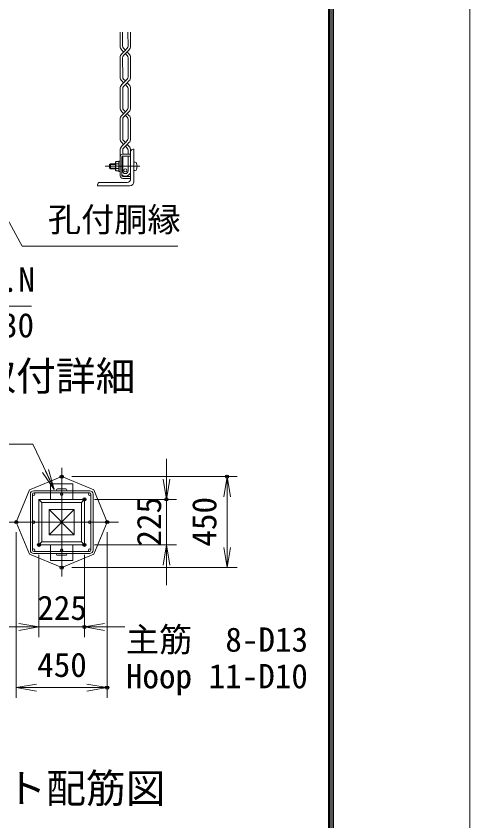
# Model space of a CAD drawing. Units: millimetres at full size. Extents: x -10500 to 10500, y -7425 to 7425.
# Drawn here: x 8255 to 10500, y -4162 to -184 of the extents above; entities that cross this region are included whole.
import ezdxf
from ezdxf.enums import TextEntityAlignment as Align

# ---------------------------------------------------------------- set-up
doc = ezdxf.new("R2010")
doc.units = ezdxf.units.MM
doc.header["$LTSCALE"] = 30
doc.header["$PDMODE"] = 32
doc.header["$PDSIZE"] = 15
doc.linetypes.add('USER1', pattern=[50.8, 31.75, -6.35, 6.35, -6.35])
for name, color, linetype, lineweight in [('0-0_D-STR3', 3, 'Continuous', 13), ('0-1_D-BMK', 2, 'USER1', 13), ('0-2_D-STR1', 1, 'Continuous', 18), ('0-3_D-STR-DIM', 7, 'Continuous', 13), ('0-4_D-STR2', 7, 'Continuous', 13), ('0-5_D-STR-TXT', 7, 'Continuous', 13), ('0-6_D-TTL-TXT', 7, 'Continuous', 13), ('0-7_D-STR4', 7, 'Continuous', 18), ('0-8_0', 7, 'Continuous', 18), ('0-C_D-TTL', 7, 'Continuous', 18)]:
    doc.layers.add(name, color=color, linetype=linetype, lineweight=lineweight)
doc.layers.add('0-9_Defpoints', color=253, linetype='Continuous')
doc.styles.add('ＭＳ ゴシック', font='')
doc.styles.get('ＭＳ ゴシック').set_extended_font_data('MS Gothic')

# ---------------------------------------------------------------- blocks, each defined once
blk = doc.blocks.new('_Open')
at = {"layer": '0-8_0'}
blk.add_line((-30, 5), (0, 0), dxfattribs=at)
blk.add_lwpolyline([(-30, -5), (0, 0), (-30, 0)], dxfattribs=at)

msp = doc.modelspace()

# ---------------------------------------------------------------- linework, layer by layer
at = {"layer": '0-0_D-STR3'}
for p, q in [((8821.82, -865.93), (8783.02, -865.93)), ((8821.82, -875.13), (8783.02, -875.13)), ((8821.82, -865.93), (8821.82, -875.13)), ((8721.82, -913.93), (8717.82, -917.93)), ((8721.82, -937.93), (8721.82, -913.93)), ((8747.42, -913.93), (8721.82, -913.93)), ((8747.42, -906.33), (8749.44, -902.83)), ((8747.42, -945.53), (8747.42, -906.33)), ((8763.42, -902.83), (8749.44, -902.83)), ((8763.42, -914.38), (8749.44, -914.38)), ((8763.42, -900.93), (8763.42, -950.93)), ((8769.82, -900.93), (8763.42, -900.93)), ((8763.42, -949.02), (8763.42, -902.83)), ((8769.82, -879.13), (8769.82, -972.73)), ((8779.02, -879.13), (8779.02, -972.73)), ((8837.82, -904.93), (8837.82, -946.93)), ((8843.93, -904.93), (8837.82, -904.93)), ((8717.82, -933.93), (8717.82, -917.93)), ((8721.82, -937.93), (8717.82, -933.93)), ((8747.42, -916.33), (8719.42, -916.33)), ((8747.42, -935.53), (8719.42, -935.53)), ((8747.42, -937.93), (8721.82, -937.93)), ((8747.42, -945.53), (8749.44, -949.02)), ((8763.42, -937.48), (8749.44, -937.48)), ((8763.42, -949.02), (8749.44, -949.02)), ((8769.82, -950.93), (8763.42, -950.93)), ((8843.93, -946.93), (8837.82, -946.93)), ((8821.82, -976.73), (8783.02, -976.73)), ((8821.82, -985.93), (8783.02, -985.93)), ((8821.82, -976.73), (8821.82, -985.93)), ((8535.73, -2495.44), (8425.73, -2495.44)), ((8425.73, -2572.44), (8425.73, -2495.44)), ((8535.73, -2572.44), (8535.73, -2495.44)), ((8342.23, -2529.94), (8619.23, -2529.94)), ((8342.23, -2539.94), (8619.23, -2539.94)), ((8501.23, -2520.94), (8460.23, -2520.94)), ((8501.23, -2529.94), (8460.23, -2529.94)), ((8325.73, -2546.44), (8325.73, -2823.44)), ((8335.73, -2546.44), (8335.73, -2823.44)), ((8625.73, -2546.44), (8625.73, -2823.44)), ((8635.73, -2546.44), (8635.73, -2823.44)), ((8425.73, -2797.44), (8425.73, -2874.44)), ((8535.73, -2797.44), (8535.73, -2874.44)), ((8342.23, -2829.94), (8619.23, -2829.94)), ((8342.23, -2839.94), (8619.23, -2839.94)), ((8501.23, -2839.94), (8460.23, -2839.94)), ((8501.23, -2848.94), (8460.23, -2848.94)), ((8535.73, -2874.44), (8425.73, -2874.44))]:
    msp.add_line(p, q, dxfattribs=at)
for centre, radius in [((8795.71, -945.93), 8), ((8342.23, -2546.44), 6.5), ((8480.73, -2546.44), 6.5), ((8619.23, -2546.44), 6.5), ((8342.23, -2684.94), 6.5), ((8619.23, -2684.94), 6.5), ((8342.23, -2823.44), 6.5), ((8480.73, -2823.44), 6.5), ((8619.23, -2823.44), 6.5)]:
    msp.add_circle(centre, radius, dxfattribs=at)
for centre, radius, start, end in [((8783.02, -879.13), 13.2, 90, 180), ((8783.02, -879.13), 4, 90, 180), ((8757.88, -908.61), 10.22, 145.61585, 214.38415), ((8785.87, -925.93), 38.21, 162.4121, 197.5879), ((8843.93, -912.53), 7.6, 16.07286, 90), ((8797.42, -925.93), 56, 343.92714, 16.07286), ((8757.88, -943.25), 10.22, 145.61586, 214.38415), ((8843.93, -939.33), 7.6, 270, 343.92714), ((8783.02, -972.73), 13.2, 180, 270), ((8783.02, -972.73), 4, 180, 270), ((8342.23, -2546.44), 16.5, 90, 180), ((8460.23, -2525.44), 4.5, 90, 270), ((8501.23, -2525.44), 4.5, 270, 90), ((8619.23, -2546.44), 16.5, 0, 90), ((8342.23, -2823.44), 16.5, 180, 270), ((8619.23, -2823.44), 16.5, 270, 0), ((8460.23, -2844.44), 4.5, 90, 270), ((8501.23, -2844.44), 4.5, 270, 90)]:
    msp.add_arc(centre, radius, start, end, dxfattribs=at)
at = {"layer": '0-1_D-BMK'}
for p, q in [((8867.91, -925.93), (8695.34, -925.93)), ((8480.73, -2415.8), (8480.73, -2954.08)), ((8199.33, -2684.94), (8762.14, -2684.94))]:
    msp.add_line(p, q, dxfattribs=at)
at = {"layer": '0-2_D-STR1'}
for p, q in [((8821.82, -987.93), (8821.82, -853.93)), ((8833.82, -841.93), (8837.82, -841.93)), ((8837.82, -1001.93), (8837.82, -841.93)), ((8657.82, -1021.93), (8657.82, -1017.93)), ((8657.82, -1021.93), (8817.82, -1021.93)), ((8669.82, -1005.93), (8803.82, -1005.93)), ((8543.23, -2622.44), (8418.23, -2747.44)), ((8418.23, -2622.44), (8543.23, -2747.44))]:
    msp.add_line(p, q, dxfattribs=at)
msp.add_lwpolyline([(8418.23, -2622.44), (8418.23, -2747.44), (8543.23, -2747.44), (8543.23, -2622.44)], close=True, dxfattribs=at)
for centre, radius, start, end in [((8833.82, -853.93), 12, 90, 180), ((8803.82, -987.93), 18, 270, 0), ((8669.82, -1017.93), 12, 90, 180), ((8817.82, -1001.93), 20, 270, 0)]:
    msp.add_arc(centre, radius, start, end, dxfattribs=at)
at = {"layer": '0-3_D-STR-DIM'}
for p, q in [((8999.05, -2472.44), (8999.05, -2372.44)), ((8530.73, -2459.94), (9349.05, -2459.94)), ((9299.05, -2909.94), (9299.05, -2459.94)), ((8643.23, -2572.44), (9049.05, -2572.44)), ((8999.05, -2797.44), (8999.05, -2572.44)), ((8255.73, -2734.94), (8255.73, -3553.26)), ((8705.73, -2734.94), (8705.73, -3553.26)), ((8643.23, -2797.44), (9049.05, -2797.44)), ((8368.23, -2847.44), (8368.23, -3253.26)), ((8593.23, -2847.44), (8593.23, -3253.26)), ((8999.05, -2897.44), (8999.05, -2997.44)), ((8530.73, -2909.94), (9349.05, -2909.94)), ((8268.23, -3203.26), (8168.23, -3203.26)), ((8368.23, -3203.26), (8593.23, -3203.26)), ((8693.23, -3203.26), (8793.23, -3203.26)), ((8255.73, -3503.26), (8705.73, -3503.26))]:
    msp.add_line(p, q, dxfattribs=at)
at = {"layer": '0-4_D-STR2'}
for p, q in [((8769.48, -332.13), (8769.4, -262.36)), ((8782.32, -332.11), (8782.23, -262.36)), ((8808.83, -332.11), (8808.75, -262.36)), ((8821.66, -332.13), (8821.58, -262.36)), ((8777.69, -351.92), (8786.5, -360.74)), ((8786.77, -342.86), (8795.57, -351.66)), ((8813.46, -351.92), (8804.65, -360.74)), ((8769.62, -484.45), (8769.48, -389.35)), ((8782.45, -484.43), (8782.32, -389.37)), ((8804.65, -360.74), (8786.77, -378.62)), ((8795.57, -369.81), (8804.38, -378.62)), ((8804.65, -360.74), (8813.46, -369.55)), ((8808.96, -484.43), (8808.83, -389.37)), ((8821.8, -484.45), (8821.66, -389.35)), ((8795.71, -503.99), (8777.82, -521.87)), ((8777.82, -504.25), (8786.63, -513.06)), ((8786.9, -495.18), (8795.71, -503.99)), ((8804.78, -513.06), (8786.9, -530.94)), ((8804.51, -495.18), (8795.71, -503.99)), ((8769.62, -636.71), (8769.62, -541.67)), ((8782.45, -637.72), (8782.45, -541.69)), ((8795.71, -522.14), (8804.51, -530.94)), ((8808.96, -637.72), (8808.96, -541.69)), ((8821.8, -636.71), (8821.8, -541.67)), ((8795.71, -656.25), (8777.82, -674.14)), ((8777.82, -656.51), (8786.63, -665.32)), ((8786.18, -646.72), (8795.71, -656.25)), ((8804.78, -665.32), (8786.18, -683.93)), ((8805.24, -646.72), (8795.71, -656.25)), ((8795.71, -674.4), (8805.24, -683.92)), ((8813.6, -656.51), (8804.78, -665.32)), ((8804.78, -665.32), (8813.6, -674.14)), ((8769.62, -789.19), (8769.62, -693.94)), ((8782.45, -788.18), (8782.45, -692.93)), ((8808.96, -788.18), (8808.96, -692.93)), ((8821.8, -789.19), (8821.8, -693.94)), ((8795.71, -808.73), (8777.82, -826.62)), ((8777.82, -808.99), (8786.63, -817.8)), ((8787.61, -800.63), (8795.71, -808.73)), ((8804.78, -817.8), (8787.61, -834.98)), ((8805.24, -799.2), (8795.71, -808.73)), ((8795.71, -826.88), (8805.24, -836.4)), ((8813.6, -808.99), (8804.78, -817.8)), ((8804.78, -817.8), (8813.6, -826.62)), ((8769.62, -900.64), (8769.62, -846.42)), ((8782.45, -865.93), (8782.45, -845.41)), ((8782.45, -948.91), (8782.45, -875.13)), ((8808.96, -865.93), (8808.96, -845.41)), ((8808.96, -948.91), (8808.96, -875.13)), ((8821.8, -949.92), (8821.8, -846.42))]:
    msp.add_line(p, q, dxfattribs=at)
for points in [[(8804.38, -342.86), (8795.57, -351.66), (8777.69, -369.55)], [(8813.6, -504.25), (8804.78, -513.06), (8813.6, -521.87)]]:
    msp.add_lwpolyline(points, dxfattribs=at)
for centre, radius, start, end in [((8797.48, -332.13), 28, 180, 225), ((8797.52, -332.11), 15.2, 180, 225), ((8793.63, -332.11), 15.2, 315, 0), ((8793.66, -332.13), 28, 315, 0), ((8797.48, -389.35), 28, 135, 180), ((8797.52, -389.37), 15.2, 135.00055, 180), ((8793.63, -389.37), 15.2, 0, 44.99915), ((8793.66, -389.35), 28, 0, 45), ((8797.62, -484.45), 28, 180, 225), ((8797.65, -484.43), 15.2, 180, 225), ((8793.76, -484.43), 15.2, 315, 0), ((8793.8, -484.45), 28, 315, 0), ((8797.62, -541.67), 28, 135, 180), ((8797.65, -541.69), 15.2, 135.00055, 180), ((8793.76, -541.69), 15.2, 0, 44.99915), ((8793.8, -541.67), 28, 0, 45), ((8797.62, -636.71), 28, 180, 225), ((8797.62, -693.94), 28, 135, 180), ((8797.62, -636.71), 15.2, 183.80396, 221.19987), ((8793.8, -636.71), 15.2, 318.80016, 356.19604), ((8793.8, -636.71), 28, 315, 0), ((8793.8, -693.94), 28, 0, 45), ((8797.62, -693.94), 15.2, 138.8144, 176.19604), ((8793.8, -693.94), 15.2, 3.80396, 41.19984), ((8797.62, -789.19), 28, 180, 225), ((8797.62, -789.19), 15.2, 176.19604, 228.80014), ((8793.8, -789.19), 15.2, 318.80016, 3.80396), ((8793.8, -789.19), 28, 315, 0), ((8797.62, -846.42), 28, 135, 180), ((8797.62, -846.42), 15.2, 131.18669, 176.19604), ((8793.8, -846.42), 28, 0, 45), ((8793.8, -846.42), 15.2, 3.80396, 41.19984), ((8795.71, -948.91), 26.09, 230.23061, 0), ((8795.71, -948.91), 13.26, 180, 0)]:
    msp.add_arc(centre, radius, start, end, dxfattribs=at)
at = {"layer": '0-5_D-STR-TXT'}
for points in [[(8331.59, -1616.94), (7317.23, -1616.94), (7117.84, -933.61)], [(9055.39, -1320.36), (8284.68, -1320.36), (8093.68, -971.24)], [(7885.51, -2299.42), (8337.69, -2299.42), (8443.22, -2521.09)]]:
    msp.add_lwpolyline(points, dxfattribs=at)
at = {"layer": '0-7_D-STR4'}
for p, q in [((8368.23, -2572.44), (8383.23, -2587.44)), ((8593.23, -2572.44), (8578.23, -2587.44)), ((8383.23, -2782.44), (8368.23, -2797.44)), ((8578.23, -2782.44), (8593.23, -2797.44))]:
    msp.add_line(p, q, dxfattribs=at)
for points in [[(8480.73, -2459.94), (8321.63, -2525.84), (8255.73, -2684.94), (8321.63, -2844.04), (8480.73, -2909.94), (8639.83, -2844.04), (8705.73, -2684.94), (8639.83, -2525.84)], [(8368.23, -2797.44), (8368.23, -2572.44), (8593.23, -2572.44), (8593.23, -2797.44)], [(8383.23, -2782.44), (8383.23, -2587.44), (8578.23, -2587.44), (8578.23, -2782.44)]]:
    msp.add_lwpolyline(points, close=True, dxfattribs=at)
at = {"layer": '0-9_Defpoints'}
for p in [(8480.73, -2459.94), (9299.05, -2459.94), (8593.23, -2572.44), (8999.05, -2572.44), (8255.73, -2684.94), (8705.73, -2684.94), (8368.23, -2797.44), (8593.23, -2797.44), (8593.23, -2797.44), (8480.73, -2909.94), (8593.23, -3203.26), (8705.73, -3503.26)]:
    msp.add_point(p, dxfattribs=at)
at = {"layer": '0-C_D-TTL', "color": 2}
msp.add_lwpolyline([(-10500, 7425), (10500, 7425), (10500, -7425), (-10500, -7425)], close=True, dxfattribs=at)
at = {"layer": '0-C_D-TTL'}
for points in [[(-9825, 6875), (9825, 6875), (9825, -6875), (-9825, -6875)], [(-9818.75, 6868.75), (9818.75, 6868.75), (9818.75, -6868.75), (-9818.75, -6868.75)], [(-9812.5, 6862.5), (9812.5, 6862.5), (9812.5, -6862.5), (-9812.5, -6862.5)], [(-9806.25, 6856.25), (9806.25, 6856.25), (9806.25, -6856.25), (-9806.25, -6856.25)], [(-9800, 6850), (9800, 6850), (9800, -6850), (-9800, -6850)]]:
    msp.add_lwpolyline(points, close=True, dxfattribs=at)

# ---------------------------------------------------------------- block references
at = {"layer": '0-3_D-STR-DIM', "xscale": 3.333333, "yscale": 3.333333}
for p, rotation in [((9299.05, -2459.94), 90), ((8999.05, -2572.44), 270), ((8999.05, -2797.44), 90), ((9299.05, -2909.94), 270), ((8593.23, -3203.26), 180), ((8255.73, -3503.26), 180)]:
    msp.add_blockref('_Open', p, dxfattribs=dict(at, rotation=rotation))
for p in [(8368.23, -3203.26), (8705.73, -3503.26)]:
    msp.add_blockref('_Open', p, dxfattribs=at)
at = {"layer": '0-5_D-STR-TXT', "xscale": 3.333333, "yscale": 3.333333, "rotation": 295.45803}
msp.add_blockref('_Open', (8444.08, -2522.9), dxfattribs=at)

# ---------------------------------------------------------------- texts
at = {"layer": '0-3_D-STR-DIM', "style": 'ＭＳ ゴシック'}
for s, p in [('225', (9008.61, -2805.86)), ('450', (9282.18, -2806.2))]:
    msp.add_text(s, height=120.3, rotation=90, dxfattribs=at).set_placement(p, align=Align.BOTTOM_LEFT)
for s, p in [('225', (8359.81, -3204.52)), ('450', (8359.48, -3486.39))]:
    msp.add_text(s, height=120.3, dxfattribs=at).set_placement(p, align=Align.BOTTOM_LEFT)
at = {"layer": '0-5_D-STR-TXT', "style": 'ＭＳ ゴシック'}
for s, p in [('孔付胴縁', (8412.62, -1285.41)), ('丸頭十字B.N', (7446.44, -1582.62)), ('M6x30', (7934.97, -1807.96)), ('主筋  8-D13', (8798.37, -3361.81)), ('Hoop 11-D10', (8798.37, -3542.64))]:
    msp.add_text(s, height=120.3, dxfattribs=at).set_placement(p, align=Align.BOTTOM_LEFT)
at = {"layer": '0-6_D-TTL-TXT', "style": 'ＭＳ ゴシック'}
for s, p in [('ネットホルダー取付詳細', (6680.39, -2077.95)), ('P型基礎コンクリート配筋図', (6534.2, -4116.11))]:
    msp.add_text(s, height=144.3, dxfattribs=at).set_placement(p, align=Align.BOTTOM_LEFT)

doc.saveas('drawing.dxf')
